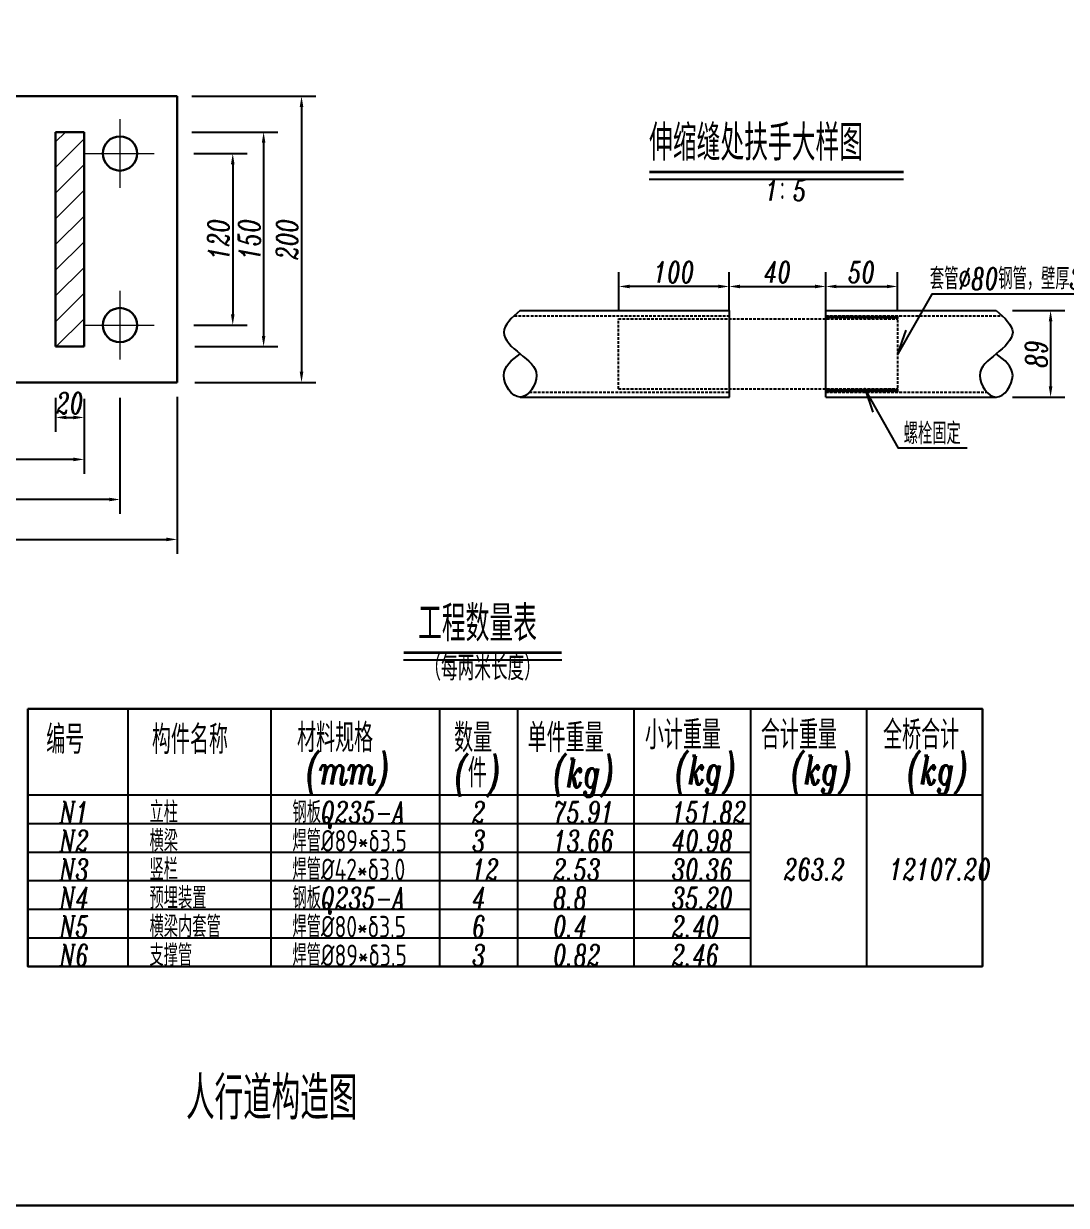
# Model space of a CAD drawing. Header units: millimetres. Extents: x -24082 to -8318, y -18393 to -12453.
# Drawn here: x -13462 to -10545, y -18393 to -15089 of the extents above; entities that cross this region are included whole.
import ezdxf
from ezdxf.enums import TextEntityAlignment as Align

# ---------------------------------------------------------------- set-up
doc = ezdxf.new("R2010")
doc.units = ezdxf.units.MM
doc.header["$LTSCALE"] = 12
doc.linetypes.add('CENTER', pattern=[50.8, 31.75, -6.35, 6.35, -6.35])
doc.linetypes.add('DASHED', pattern=[19.05, 12.7, -6.35])
for name, color, linetype in [('1', 1, 'Continuous'), ('BZ', 3, 'Continuous'), ('图框', 5, 'Continuous')]:
    doc.layers.add(name, color=color, linetype=linetype)
for name, color, linetype, lineweight in [('1轮廓实线层', 1, 'Continuous', 30), ('3中心线层', 1, 'CENTER', 13), ('5剖面线层', 7, 'Continuous', 13), ('6文字层', 7, 'Continuous', 13), ('7标注层', 7, 'Continuous', 13)]:
    doc.layers.add(name, color=color, linetype=linetype, lineweight=lineweight)
doc.styles.add('ffdb', font='italc1.shx', dxfattribs={"width": 0.7, "bigfont": 'fsdb.shx'})
doc.styles.add('HZTXT', font='italc1.shx', dxfattribs={"width": 0.75, "bigfont": 'fsdb.shx'})
doc.styles.add('tk', font='fsdb_e.shx', dxfattribs={"width": 0.75, "bigfont": 'fsdb.shx'})
doc.dimstyles.new('TH_GBDIM', dxfattribs={"dimscale": 20, "dimtxt": 3, "dimasz": 1.5, "dimexe": 2, "dimexo": 0, "dimgap": 1.5, "dimtad": 1, "dimdec": 1, "dimzin": 0, "dimdsep": 46, "dimtxsty": 'HZTXT', "dimcen": 2.5, "dimclrd": 6, "dimclre": 6, "dimclrt": 6, "dimadec": 0, "dimazin": 0, "dimtfac": 0.714286, "dimtdec": 1, "dimtmove": 0, "dimatfit": 3, "dimfxl": 1, "dimtolj": 1, "dimtzin": 0, "dimarcsym": 0})

# ---------------------------------------------------------------- blocks, each defined once
blk = doc.blocks.new('*D584')
at = {"layer": '7标注层', "lineweight": -2}
for p, q in [((-12991.3, -15391.7), (-12750.7, -15391.7)), ((-12790.7, -15421.7), (-12790.7, -15961.7)), ((-12982.7, -15991.7), (-12750.7, -15991.7))]:
    blk.add_line(p, q, dxfattribs=at)
at = {"layer": '7标注层'}
for points in [[(-12795.7, -15421.7), (-12785.7, -15421.7), (-12790.7, -15391.7)], [(-12795.7, -15961.7), (-12785.7, -15961.7), (-12790.7, -15991.7)]]:
    blk.add_solid(points, dxfattribs=at)
at = {"layer": 'Defpoints', "color": 0}
for p in [(-12991.3, -15391.7), (-12982.7, -15991.7), (-12790.7, -15991.7)]:
    blk.add_point(p, dxfattribs=at)
at = {"layer": '7标注层', "insert": (-12830.7, -15691.7), "char_height": 60, "attachment_point": 5, "rotation": 90, "style": 'ffdb'}
blk.add_mtext('\\A1;150{}{}', dxfattribs=at)
blk = doc.blocks.new('*D585')
at = {"layer": '7标注层', "lineweight": -2}
for p, q in [((-12985.5, -15451.7), (-12837, -15451.7)), ((-12877, -15481.7), (-12877, -15901.7)), ((-12985.5, -15931.7), (-12837, -15931.7))]:
    blk.add_line(p, q, dxfattribs=at)
at = {"layer": '7标注层'}
for points in [[(-12882, -15481.7), (-12872, -15481.7), (-12877, -15451.7)], [(-12882, -15901.7), (-12872, -15901.7), (-12877, -15931.7)]]:
    blk.add_solid(points, dxfattribs=at)
at = {"layer": 'Defpoints', "color": 0}
for p in [(-12985.5, -15451.7), (-12985.5, -15931.7), (-12877, -15931.7)]:
    blk.add_point(p, dxfattribs=at)
at = {"layer": '7标注层', "insert": (-12917, -15691.7), "char_height": 60, "attachment_point": 5, "rotation": 90, "style": 'ffdb'}
blk.add_mtext('\\A1;120{}{}', dxfattribs=at)
blk = doc.blocks.new('*D586')
at = {"layer": '7标注层', "lineweight": -2}
for p, q in [((-12991.3, -15291.7), (-12644.6, -15291.7)), ((-12684.6, -15321.7), (-12684.6, -16061.7)), ((-12982.7, -16091.7), (-12644.6, -16091.7))]:
    blk.add_line(p, q, dxfattribs=at)
at = {"layer": '7标注层'}
for points in [[(-12689.6, -15321.7), (-12679.6, -15321.7), (-12684.6, -15291.7)], [(-12689.6, -16061.7), (-12679.6, -16061.7), (-12684.6, -16091.7)]]:
    blk.add_solid(points, dxfattribs=at)
at = {"layer": 'Defpoints', "color": 0}
for p in [(-12991.3, -15291.7), (-12982.7, -16091.7), (-12684.6, -16091.7)]:
    blk.add_point(p, dxfattribs=at)
at = {"layer": '7标注层', "insert": (-12724.6, -15691.7), "char_height": 60, "attachment_point": 5, "rotation": 90, "style": 'ffdb'}
blk.add_mtext('\\A1;200{}{}', dxfattribs=at)
blk = doc.blocks.new('*D587')
at = {"layer": '7标注层', "lineweight": -2}
for p, q in [((-14152.6, -16134.9), (-14152.6, -16570.9)), ((-13032.6, -16132), (-13032.6, -16570.9)), ((-14122.6, -16530.9), (-13062.6, -16530.9))]:
    blk.add_line(p, q, dxfattribs=at)
at = {"layer": '7标注层'}
for points in [[(-14122.6, -16525.9), (-14122.6, -16535.9), (-14152.6, -16530.9)], [(-13062.6, -16525.9), (-13062.6, -16535.9), (-13032.6, -16530.9)]]:
    blk.add_solid(points, dxfattribs=at)
at = {"layer": 'Defpoints', "color": 0}
for p in [(-14152.6, -16134.9), (-13032.6, -16132), (-13032.6, -16530.9)]:
    blk.add_point(p, dxfattribs=at)
at = {"layer": '7标注层', "insert": (-13592.6, -16490.9), "char_height": 60, "attachment_point": 5, "style": 'ffdb'}
blk.add_mtext('\\A1;280{}{}', dxfattribs=at)
blk = doc.blocks.new('*D607')
at = {"layer": '7标注层', "lineweight": -2}
for p, q in [((-13892.6, -16129.2), (-13892.6, -16347.2)), ((-13292.6, -16137.8), (-13292.6, -16347.2)), ((-13322.6, -16307.2), (-13862.6, -16307.2))]:
    blk.add_line(p, q, dxfattribs=at)
at = {"layer": '7标注层'}
for points in [[(-13862.6, -16302.2), (-13862.6, -16312.2), (-13892.6, -16307.2)], [(-13322.6, -16302.2), (-13322.6, -16312.2), (-13292.6, -16307.2)]]:
    blk.add_solid(points, dxfattribs=at)
at = {"layer": 'Defpoints', "color": 0}
for p in [(-13892.6, -16129.2), (-13292.6, -16137.8), (-13892.6, -16307.2)]:
    blk.add_point(p, dxfattribs=at)
at = {"layer": '7标注层', "insert": (-13592.6, -16267.2), "char_height": 60, "attachment_point": 5, "style": 'ffdb'}
blk.add_mtext('\\A1;150{}{}', dxfattribs=at)
blk = doc.blocks.new('*D608')
at = {"layer": '7标注层', "lineweight": -2}
for p, q in [((-13992.6, -16129.2), (-13992.6, -16459.2)), ((-13192.6, -16134.9), (-13192.6, -16459.2)), ((-13222.6, -16419.2), (-13962.6, -16419.2))]:
    blk.add_line(p, q, dxfattribs=at)
at = {"layer": '7标注层'}
for points in [[(-13962.6, -16414.2), (-13962.6, -16424.2), (-13992.6, -16419.2)], [(-13222.6, -16414.2), (-13222.6, -16424.2), (-13192.6, -16419.2)]]:
    blk.add_solid(points, dxfattribs=at)
at = {"layer": 'Defpoints', "color": 0}
for p in [(-13992.6, -16129.2), (-13192.6, -16134.9), (-13992.6, -16419.2)]:
    blk.add_point(p, dxfattribs=at)
at = {"layer": '7标注层', "insert": (-13592.6, -16379.2), "char_height": 60, "attachment_point": 5, "style": 'ffdb'}
blk.add_mtext('\\A1;200{}{}', dxfattribs=at)
blk = doc.blocks.new('*D610')
at = {"layer": '7标注层', "lineweight": -2}
for p, q in [((-13372.6, -16134.9), (-13372.6, -16229.8)), ((-13292.6, -16137.8), (-13292.6, -16229.8)), ((-13342.6, -16189.8), (-13322.6, -16189.8))]:
    blk.add_line(p, q, dxfattribs=at)
at = {"layer": '7标注层'}
for points in [[(-13342.6, -16184.8), (-13342.6, -16194.8), (-13372.6, -16189.8)], [(-13322.6, -16184.8), (-13322.6, -16194.8), (-13292.6, -16189.8)]]:
    blk.add_solid(points, dxfattribs=at)
at = {"layer": 'Defpoints', "color": 0}
for p in [(-13372.6, -16134.9), (-13292.6, -16137.8), (-13292.6, -16189.8)]:
    blk.add_point(p, dxfattribs=at)
at = {"layer": '7标注层', "insert": (-13332.6, -16149.8), "char_height": 60, "attachment_point": 5, "style": 'ffdb'}
blk.add_mtext('\\A1;20{}{}', dxfattribs=at)
blk = doc.blocks.new('*D623')
at = {"layer": '7标注层', "lineweight": -2}
for p, q in [((-10695.9, -15891), (-10549.2, -15891)), ((-10589.2, -15921), (-10589.2, -16103)), ((-10695.9, -16133), (-10549.2, -16133))]:
    blk.add_line(p, q, dxfattribs=at)
at = {"layer": '7标注层'}
for points in [[(-10594.2, -15921), (-10584.2, -15921), (-10589.2, -15891)], [(-10594.2, -16103), (-10584.2, -16103), (-10589.2, -16133)]]:
    blk.add_solid(points, dxfattribs=at)
at = {"layer": 'Defpoints', "color": 0}
for p in [(-10705.9, -15891), (-10705.9, -16133), (-10589.2, -16133)]:
    blk.add_point(p, dxfattribs=at)
at = {"layer": '7标注层', "insert": (-10629.2, -16012), "char_height": 60, "attachment_point": 5, "rotation": 90, "style": 'ffdb'}
blk.add_mtext('\\A1;89', dxfattribs=at)
blk = doc.blocks.new('*D624')
at = {"layer": '7标注层', "lineweight": -2}
for p, q in [((-11488.2, -15876.4), (-11488.2, -15783.5)), ((-11218.1, -15891), (-11218.1, -15783.5)), ((-11458.2, -15823.5), (-11248.1, -15823.5))]:
    blk.add_line(p, q, dxfattribs=at)
at = {"layer": '7标注层'}
for points in [[(-11458.2, -15818.5), (-11458.2, -15828.5), (-11488.2, -15823.5)], [(-11248.1, -15818.5), (-11248.1, -15828.5), (-11218.1, -15823.5)]]:
    blk.add_solid(points, dxfattribs=at)
at = {"layer": 'Defpoints', "color": 0}
for p in [(-11218.1, -15823.5), (-11488.2, -15876.4), (-11218.1, -15891)]:
    blk.add_point(p, dxfattribs=at)
at = {"layer": '7标注层', "insert": (-11353.2, -15783.5), "char_height": 60, "attachment_point": 5, "style": 'ffdb'}
blk.add_mtext('\\A1;40', dxfattribs=at)
blk = doc.blocks.new('*D625')
at = {"layer": '7标注层', "lineweight": -2}
for p, q in [((-11218.1, -15891), (-11218.1, -15783.5)), ((-11017.2, -15891.7), (-11017.2, -15783.5)), ((-11188.1, -15823.5), (-11047.2, -15823.5))]:
    blk.add_line(p, q, dxfattribs=at)
at = {"layer": '7标注层'}
for points in [[(-11188.1, -15818.5), (-11188.1, -15828.5), (-11218.1, -15823.5)], [(-11047.2, -15818.5), (-11047.2, -15828.5), (-11017.2, -15823.5)]]:
    blk.add_solid(points, dxfattribs=at)
at = {"layer": 'Defpoints', "color": 0}
for p in [(-11017.2, -15823.5), (-11218.1, -15891), (-11017.2, -15891.7)]:
    blk.add_point(p, dxfattribs=at)
at = {"layer": '7标注层', "insert": (-11117.7, -15783.5), "char_height": 60, "attachment_point": 5, "style": 'ffdb'}
blk.add_mtext('\\A1;50', dxfattribs=at)
blk = doc.blocks.new('*D626')
at = {"layer": '7标注层', "lineweight": -2}
for p, q in [((-11797.1, -15891.7), (-11797.1, -15783.5)), ((-11488.2, -15891), (-11488.2, -15783.5)), ((-11518.2, -15823.5), (-11767.1, -15823.5))]:
    blk.add_line(p, q, dxfattribs=at)
at = {"layer": '7标注层'}
for points in [[(-11767.1, -15818.5), (-11767.1, -15828.5), (-11797.1, -15823.5)], [(-11518.2, -15818.5), (-11518.2, -15828.5), (-11488.2, -15823.5)]]:
    blk.add_solid(points, dxfattribs=at)
at = {"layer": 'Defpoints', "color": 0}
for p in [(-11797.1, -15823.5), (-11797.1, -15891.7), (-11488.2, -15891)]:
    blk.add_point(p, dxfattribs=at)
at = {"layer": '7标注层', "insert": (-11642.6, -15783.5), "char_height": 60, "attachment_point": 5, "style": 'ffdb'}
blk.add_mtext('\\A1;100', dxfattribs=at)

msp = doc.modelspace()

# ---------------------------------------------------------------- hatches: boundary and pattern name
h = msp.add_hatch()
h.set_pattern_fill('AR-HBONE', color=256, style=0)
h.set_pattern_definition([(45, (-20536.893, -18497.4246), (4e-16, 5.6568542), [12, -4]), (135, (-20534.0645, -18494.596), (4e-16, 5.6568542), [12, -4])])
h.paths.add_polyline_path([(-11016.097, -15914.27), (-11016.097, -15905.361), (-11218.097, -15905.361), (-11218.097, -15914.27)])
h.paths.add_polyline_path([(-11218.097, -16118.705), (-11016.097, -16118.705), (-11016.097, -16109.797), (-11218.097, -16109.797)])
at = {"layer": '5剖面线层'}
h = msp.add_hatch(dxfattribs=at)
h.set_pattern_fill('ANSI31', color=256, scale=16, style=0)
h.set_pattern_definition([(45, (-16529.195, -16923.325), (-35.921, 35.921), [])])
h.paths.add_polyline_path([(-13892.628, -15991.723), (-13812.628, -15991.723), (-13812.628, -15391.723), (-13892.628, -15391.723)])
h.paths.add_polyline_path([(-13372.628, -15991.723), (-13292.628, -15991.723), (-13292.628, -15391.723), (-13372.628, -15391.723)])

# ---------------------------------------------------------------- linework, layer by layer
for points in [[(-16718.125, -12453.117), (-8318.125, -12453.117), (-8318.125, -18393.117), (-16718.125, -18393.117)], [(-8318.125, -12453.118), (-8318.125, -18393.118), (-16718.125, -18393.118), (-16718.125, -12453.118)]]:
    msp.add_lwpolyline(points, close=True)
at = {"color": 7}
msp.add_lwpolyline([(-16718.125, -18393.118), (-8318.125, -18393.118), (-8318.125, -12453.118), (-16718.125, -12453.118)], close=True, dxfattribs=at)
at = {"color": 6, "linetype": 'Continuous', "const_width": 8}
for points in [[(-11712.115, -15503.307), (-11000.464, -15503.307)], [(-12398.973, -16847.691), (-11956.638, -16847.691)]]:
    msp.add_lwpolyline(points, dxfattribs=at)
at = {"color": 6, "linetype": 'Continuous'}
for points in [[(-11712.115, -15523.307), (-11000.464, -15523.307)], [(-12398.973, -16867.691), (-11956.638, -16867.691)]]:
    msp.add_lwpolyline(points, dxfattribs=at)
at = {"layer": '1', "color": 1, "linetype": 'Continuous'}
for p, q in [((-12073.131, -15891.033), (-11487.759, -15891.033)), ((-11487.759, -16133.033), (-11487.759, -15891.033)), ((-11218.097, -16133.033), (-11218.097, -15891.033)), ((-11218.097, -15891.033), (-10741.173, -15891.033)), ((-12073.336, -16133.033), (-11487.759, -16133.033)), ((-11218.097, -16133.033), (-10740.967, -16133.033))]:
    msp.add_line(p, q, dxfattribs=at)
at = {"layer": '1', "color": 1, "linetype": 'DASHED', "ltscale": 0.05}
for p, q in [((-12089.277, -15905.361), (-11487.759, -15905.361)), ((-11798.207, -15914.27), (-11016.097, -15914.27)), ((-11798.207, -16109.797), (-11798.207, -15914.27)), ((-11218.097, -15905.361), (-10725.027, -15905.361)), ((-11016.097, -16118.705), (-11016.097, -15905.361)), ((-12046.752, -16118.705), (-11487.759, -16118.705)), ((-11798.207, -16109.797), (-11016.097, -16109.797)), ((-11218.097, -16118.705), (-10767.552, -16118.705))]:
    msp.add_line(p, q, dxfattribs=at)
at = {"layer": '1', "color": 6, "linetype": 'Continuous', "flags": 128}
for points in [[(-10369.626, -15845.358), (-10921.742, -15845.358), (-11016.097, -16012.033), (-10993.618, -15945.489)], [(-10822.286, -16275.355), (-11014.715, -16275.355), (-11109.069, -16108.679), (-11086.59, -16175.223)]]:
    msp.add_lwpolyline(points, dxfattribs=at)
at = {"layer": '1', "color": 6, "linetype": 'Continuous'}
for points in [[(-12073.131, -15891.033), (-12119.017, -15951.533), (-12073.131, -16012.033), (-12027.245, -16072.533), (-12073.131, -16133.033), (-12119.017, -16072.533), (-12073.131, -16012.033)], [(-10741.173, -15891.033), (-10695.287, -15951.533), (-10741.173, -16012.033), (-10787.059, -16072.533), (-10741.173, -16133.033), (-10695.287, -16072.533), (-10741.173, -16012.033)]]:
    msp.add_spline(points, degree=3, dxfattribs=at)
at = {"layer": '1轮廓实线层'}
for p, q in [((-14152.628, -15291.723), (-13032.628, -15291.723)), ((-13032.628, -15291.723), (-13032.628, -16091.723)), ((-13372.628, -15391.723), (-13372.628, -15991.723)), ((-13372.628, -15391.723), (-13292.628, -15391.723)), ((-13292.628, -15391.723), (-13292.628, -15991.723)), ((-13372.628, -15991.723), (-13292.628, -15991.723)), ((-14152.628, -16091.723), (-13032.628, -16091.723))]:
    msp.add_line(p, q, dxfattribs=at)
msp.add_lwpolyline([(-13450.369, -17005.052), (-10779.87, -17005.052), (-10779.87, -17725.052), (-13450.369, -17725.052)], close=True, dxfattribs=at)
for centre in [(-13192.628, -15451.723), (-13192.628, -15931.723)]:
    msp.add_circle(centre, 48, dxfattribs=at)
at = {"layer": '3中心线层', "color": 2}
for p, q in [((-13192.628, -15355.723), (-13192.628, -15547.723)), ((-13288.628, -15451.723), (-13096.628, -15451.723)), ((-13192.628, -15835.723), (-13192.628, -16027.723)), ((-13288.628, -15931.723), (-13096.628, -15931.723))]:
    msp.add_line(p, q, dxfattribs=at)
at = {"layer": 'BZ', "color": 6}
for p, q in [((-13170.369, -17005.052), (-13170.369, -17725.052)), ((-12770.369, -17005.052), (-12770.369, -17725.052)), ((-12298.487, -17005.052), (-12298.487, -17725.052)), ((-12080.525, -17005.052), (-12080.525, -17725.052)), ((-11754.723, -17005.052), (-11754.723, -17725.052)), ((-11428.921, -17005.052), (-11428.921, -17725.052)), ((-11104.396, -17005.052), (-11104.396, -17725.052)), ((-11104.396, -17005.052), (-11104.396, -17725.052)), ((-13450.369, -17245.052), (-10779.87, -17245.052)), ((-13450.369, -17325.052), (-11428.921, -17325.052)), ((-13450.369, -17405.052), (-11428.921, -17405.052)), ((-13450.369, -17485.052), (-11428.921, -17485.052)), ((-13450.369, -17485.052), (-11428.921, -17485.052)), ((-13450.369, -17485.052), (-11428.921, -17485.052)), ((-13450.369, -17485.052), (-11428.921, -17485.052)), ((-13450.369, -17565.052), (-11428.921, -17565.052)), ((-13450.369, -17645.052), (-11428.921, -17645.052))]:
    msp.add_line(p, q, dxfattribs=at)
at = {"layer": '图框', "color": 0, "linetype": 'Continuous'}
msp.add_lwpolyline([(-16718.125, -18393.118), (-16718.125, -12453.118), (-8318.125, -12453.118), (-8318.125, -18393.118), (-16718.125, -18393.118)], dxfattribs=at)

# ---------------------------------------------------------------- texts
at = {"color": 6, "style": 'ffdb', "width": 0.7}
for s, p in [('伸缩缝处扶手大样图', (-11712.317, -15471.826)), ('工程数量表', (-12358.533, -16816.21))]:
    msp.add_text(s, height=100, dxfattribs=at).set_placement(p)
at = {"layer": '6文字层', "color": 6, "style": 'ffdb', "width": 0.7}
for s, height, p in [('1：5', 60, (-11387.273, -15602.393)), ('（每两米长度）', 70, (-12341.008, -16946.01))]:
    msp.add_text(s, height=height, dxfattribs=at).set_placement(p, align=Align.BOTTOM_LEFT)
for s, p in [('套管%%c80钢管，壁厚3.5毫米', (-10926.891, -15831.691)), ('螺栓固定', (-11000.038, -16264.64))]:
    msp.add_text(s, height=60, dxfattribs=at).set_placement(p)
at = {"layer": 'BZ', "color": 6, "style": 'ffdb', "width": 0.7}
for s, height, p in [('编号', 80, (-13398.817, -17130.668)), ('构件名称', 80, (-13103.172, -17130.896)), ('材料规格', 80, (-12697.101, -17125.876)), ('数量', 80, (-12257.714, -17125.876)), ('单件重量', 80, (-12052.057, -17125.876)), ('小计重量', 80, (-11724.198, -17117.81)), ('合计重量', 80, (-11399.672, -17117.81)), ('全桥合计', 80, (-11057.788, -17117.81)), ('(mm)', 80, (-12671.097, -17216.228)), ('(件)', 80, (-12255.378, -17224.442)), ('(kg)', 80, (-11979.864, -17224.442)), ('(kg)', 80, (-11638.879, -17216.376)), ('(kg)', 80, (-11314.354, -17216.376)), ('(kg)', 80, (-10989.828, -17216.376)), ('N1', 60, (-13361.757, -17323.651)), ('立柱', 60, (-13109.992, -17323.651)), ('钢板Q235-A', 60, (-12709.992, -17323.651)), ('2', 60, (-12207.329, -17323.651)), ('75.91', 60, (-11980.572, -17323.651)), ('151.82', 60, (-11648.464, -17323.651)), ('N2', 60, (-13361.757, -17403.651)), ('横梁', 60, (-13109.992, -17403.651)), ('焊管%%C89*δ3.5', 60, (-12709.992, -17403.651)), ('3', 60, (-12207.329, -17403.651)), ('13.66', 60, (-11980.572, -17403.651)), ('40.98', 60, (-11648.464, -17403.651)), ('N3', 60, (-13361.757, -17483.651)), ('竖栏', 60, (-13109.992, -17483.651)), ('焊管%%C42*δ3.0', 60, (-12709.992, -17483.651)), ('12', 60, (-12207.329, -17483.651)), ('2.53', 60, (-11980.745, -17483.651)), ('30.36', 60, (-11648.636, -17483.651)), ('263.2', 60, (-11335.046, -17483.503)), ('12107.20', 60, (-11040.246, -17483.503)), ('N4', 60, (-13361.757, -17563.651)), ('预埋装置', 60, (-13109.992, -17563.651)), ('钢板Q235-A', 60, (-12709.992, -17563.651)), ('4', 60, (-12207.329, -17563.651)), ('8.8', 60, (-11980.745, -17563.651)), ('35.20', 60, (-11648.636, -17563.651)), ('横梁内套管', 60, (-13109.992, -17643.651)), ('焊管%%C80*δ3.5', 60, (-12709.992, -17643.651)), ('N5', 60, (-13361.757, -17643.651)), ('6', 60, (-12207.329, -17643.651)), ('0.4', 60, (-11980.745, -17643.651)), ('2.40', 60, (-11648.636, -17643.651)), ('N6', 60, (-13361.757, -17723.651)), ('支撑管', 60, (-13109.992, -17723.651)), ('焊管%%C89*δ3.5', 60, (-12709.992, -17723.651)), ('3', 60, (-12207.329, -17723.651)), ('0.82', 60, (-11980.745, -17723.651)), ('2.46', 60, (-11648.636, -17723.651))]:
    msp.add_text(s, height=height, dxfattribs=at).set_placement(p)
at = {"layer": '图框', "color": 0, "style": 'tk', "width": 0.7}
msp.add_text('人行道构造图', height=120, dxfattribs=at).set_placement((-12768.133, -18153.106), align=Align.CENTER)

# ---------------------------------------------------------------- dimensions: what is measured, and where the dimension line sits
at = {"layer": '7标注层'}
for base, p1, p2, text, override, picture, middle in [((-12684.636, -16091.723), (-12991.332, -15291.723), (-12982.735, -16091.723), '200{}{}', {"dimgap": 0.5, "dimtxsty": 'ffdb', "dimclrd": 256, "dimclre": 256, "dimclrt": 256}, '*D586', (-12724.636, -15691.723)), ((-12790.689, -15991.723), (-12991.332, -15391.723), (-12982.735, -15991.723), '150{}{}', {"dimgap": 0.5, "dimtxsty": 'ffdb', "dimclrd": 256, "dimclre": 256, "dimclrt": 256}, '*D584', (-12830.689, -15691.723)), ((-12876.976, -15931.723), (-12985.453, -15451.723), (-12985.453, -15931.723), '120{}{}', {"dimgap": 0.5, "dimtxsty": 'ffdb', "dimclrd": 256, "dimclre": 256, "dimclrt": 256}, '*D585', (-12916.976, -15691.723)), ((-10589.229, -16133.033), (-10705.85, -15891.033), (-10705.85, -16133.033), '89', {"dimexo": 0.5, "dimgap": 0.5, "dimtxsty": 'ffdb', "dimclrd": 256, "dimclre": 256, "dimclrt": 256}, '*D623', (-10629.229, -16012.033))]:
    dim = msp.add_linear_dim(base=base, p1=p1, p2=p2, angle=90, text=text, dimstyle='TH_GBDIM', override=override, dxfattribs=at)
    dim.commit()
    dim.dimension.update_dxf_attribs({"geometry": picture, "text_midpoint": middle})
at = {"layer": '7标注层', "color": 6}
for base, p1, p2, text, picture, middle in [((-11797.087, -15823.469), (-11488.207, -15891.033), (-11797.087, -15891.712), '100', '*D626', (-11642.647, -15783.469)), ((-11218.097, -15823.469), (-11488.207, -15876.358), (-11218.097, -15891.033), '40', '*D624', (-11353.152, -15783.469)), ((-11017.216, -15823.469), (-11218.097, -15891.033), (-11017.216, -15891.712), '50', '*D625', (-11117.656, -15783.469))]:
    dim = msp.add_linear_dim(base=base, p1=p1, p2=p2, text=text, dimstyle='TH_GBDIM', override={"dimgap": 0.5, "dimtxsty": 'ffdb', "dimclrd": 256, "dimclre": 256, "dimclrt": 256}, dxfattribs=at)
    dim.commit()
    dim.dimension.update_dxf_attribs({"geometry": picture, "text_midpoint": middle})
at = {"layer": '7标注层'}
dim = msp.add_linear_dim(base=(-13292.628, -16189.809), p1=(-13372.628, -16134.901), p2=(-13292.628, -16137.764), text='20{}{}', dimstyle='TH_GBDIM', override={"dimgap": 0.5, "dimtxsty": 'ffdb', "dimclrd": 256, "dimclre": 256, "dimclrt": 256}, dxfattribs=at)
dim.commit()
dim.dimension.update_dxf_attribs({"geometry": '*D610', "text_midpoint": (-13332.628, -16189.809), "dimtype": 160})
for base, p1, p2, text, picture, middle in [((-13032.628, -16530.852), (-14152.628, -16134.901), (-13032.628, -16132.037), '280{}{}', '*D587', (-13592.628, -16490.852)), ((-13992.628, -16419.175), (-13192.628, -16134.901), (-13992.628, -16129.174), '200{}{}', '*D608', (-13592.628, -16379.175)), ((-13892.628, -16307.218), (-13292.628, -16137.764), (-13892.628, -16129.174), '150{}{}', '*D607', (-13592.628, -16267.218))]:
    dim = msp.add_linear_dim(base=base, p1=p1, p2=p2, text=text, dimstyle='TH_GBDIM', override={"dimgap": 0.5, "dimtxsty": 'ffdb', "dimclrd": 256, "dimclre": 256, "dimclrt": 256}, dxfattribs=at)
    dim.commit()
    dim.dimension.update_dxf_attribs({"geometry": picture, "text_midpoint": middle})

doc.saveas('drawing.dxf')
